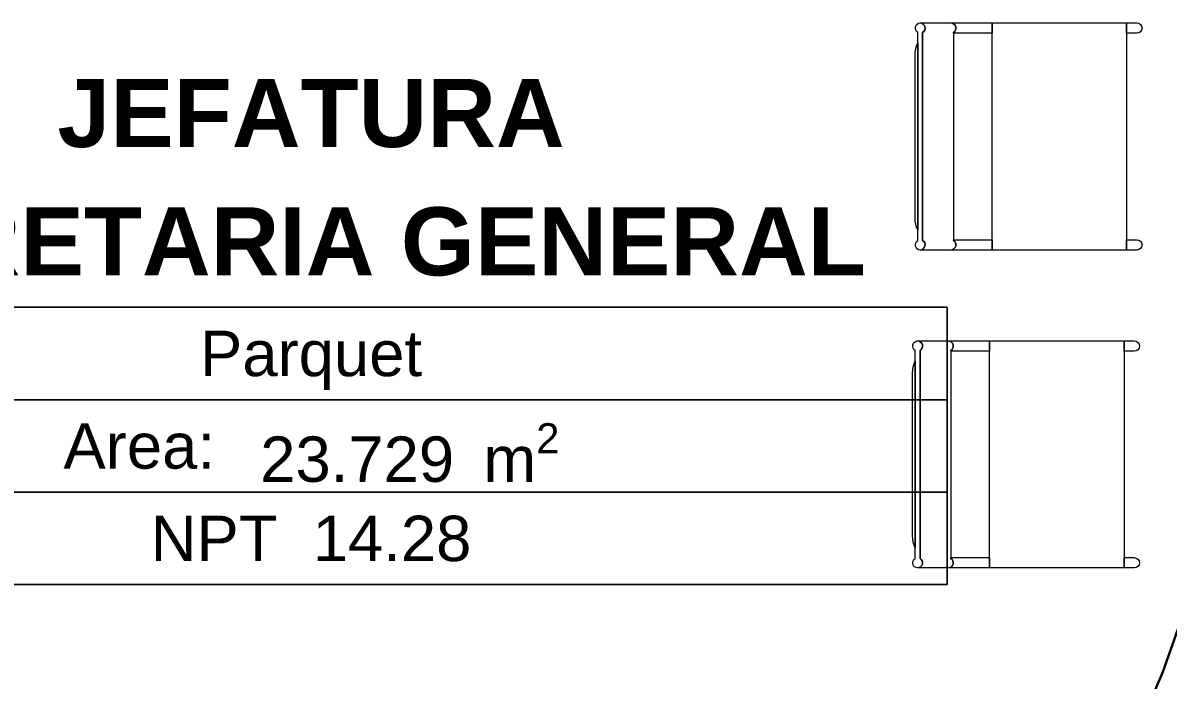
# Model space of a CAD drawing. Header units: inches. Extents: x -19 to 5698, y -728 to 92.
# Drawn here: x 324.501 to 327.024, y 37.327 to 38.774 of the extents above; entities that cross this region are included whole.
import ezdxf

# ---------------------------------------------------------------- set-up
doc = ezdxf.new("R2010")
doc.units = ezdxf.units.IN
doc.header["$MEASUREMENT"] = 0
doc.linetypes.add('HIDDEN', pattern=[0.375, 0.25, -0.125])
doc.layers.add('00 conduct tomacorr', color=120, linetype='HIDDEN', lineweight=30)
doc.layers.add('02 _ ARQ _ ALB _ Mobiliario', color=7, linetype='Continuous')
doc.layers.add('02 _ ARQ _ ZON _ Espacio.3D', color=7, linetype='Continuous')
doc.styles.add('Estilo_Generado_1', font='swisseb.ttf')
doc.styles.add('Estilo_Generado_7', font='swisse.ttf')

msp = doc.modelspace()

# ---------------------------------------------------------------- linework, layer by layer
at = {"layer": '00 conduct tomacorr'}
msp.add_arc((322.2421, 39.2058, -0.0007), 5.1195, 296.2361, 352.9564, dxfattribs=at)
at = {"layer": '02 _ ARQ _ ALB _ Mobiliario', "color": 175, "linetype": 'Continuous', "lineweight": 13, "flags": 128}
for points in [[(326.4721, 38.753, -0.726065), (326.4775, 38.7742, -0.726065), (326.4829, 38.753), (326.4829, 38.2954, -0.726065), (326.4775, 38.2742, -0.726065), (326.4721, 38.2954)], [(326.4829, 38.753, 0.726065), (326.4775, 38.7742), (326.5453, 38.7742, -0.726065), (326.5507, 38.753), (326.5507, 38.2954, -0.726065), (326.5453, 38.2742), (326.4775, 38.2742, 0.726065), (326.4829, 38.2954)], [(326.5453, 38.7742), (326.636, 38.7742), (326.636, 38.7515), (326.5507, 38.7515), (326.5507, 38.753, 0.726065)], [(326.9321, 38.7515), (326.9321, 38.7742), (326.9548, 38.7742, -1), (326.9548, 38.7515)], [(326.4721, 38.7301), (326.4721, 38.3182, -0.111387), (326.4661, 38.3448), (326.4661, 38.7036, -0.111387)], [(326.5453, 38.2742, 0.726065), (326.5507, 38.2954), (326.5507, 38.2969), (326.636, 38.2969), (326.636, 38.2742)], [(326.9321, 38.2742), (326.9321, 38.2969), (326.9548, 38.2969, -1), (326.9548, 38.2742)], [(326.4665, 38.0531, -0.726065), (326.4718, 38.0743, -0.726065), (326.4772, 38.0531), (326.4772, 37.5955, -0.726065), (326.4718, 37.5743, -0.726065), (326.4665, 37.5955)], [(326.4772, 38.0531, 0.726065), (326.4718, 38.0743), (326.5396, 38.0743, -0.726065), (326.545, 38.0531), (326.545, 37.5955, -0.726065), (326.5396, 37.5743), (326.4718, 37.5743, 0.726065), (326.4772, 37.5955)], [(326.5396, 38.0743), (326.6303, 38.0743), (326.6303, 38.0515), (326.545, 38.0515), (326.545, 38.0531, 0.726065)], [(326.9265, 38.0515), (326.9265, 38.0743), (326.9491, 38.0743, -1), (326.9491, 38.0515)], [(326.4665, 38.0302), (326.4665, 37.6183, -0.111387), (326.4605, 37.6449), (326.4605, 38.0036, -0.111387)], [(326.5396, 37.5743, 0.726065), (326.545, 37.5955), (326.545, 37.597), (326.6303, 37.597), (326.6303, 37.5743)], [(326.9265, 37.5743), (326.9265, 37.597), (326.9491, 37.597, -1), (326.9491, 37.5743)]]:
    msp.add_lwpolyline(points, format="xyb", close=True, dxfattribs=at)
for points in [[(326.9321, 38.2742), (326.636, 38.2742), (326.636, 38.2969), (326.636, 38.7515), (326.636, 38.7742), (326.9321, 38.7742), (326.9321, 38.7515), (326.9321, 38.2969)], [(326.9265, 37.5743), (326.6303, 37.5743), (326.6303, 37.597), (326.6303, 38.0515), (326.6303, 38.0743), (326.9265, 38.0743), (326.9265, 38.0515), (326.9265, 37.597)]]:
    msp.add_lwpolyline(points, close=True, dxfattribs=at)
at = {"layer": '02 _ ARQ _ ZON _ Espacio.3D', "color": 251, "linetype": 'Continuous', "lineweight": 13}
for p, q in [((326.537, 38.1484), (323.7338, 38.1484)), ((323.7338, 38.1484), (326.537, 38.1484)), ((326.537, 37.5377), (326.537, 38.1484)), ((326.537, 38.1484), (326.537, 37.9448)), ((326.537, 37.9448), (323.7338, 37.9448)), ((323.7338, 37.9448), (326.537, 37.9448)), ((326.537, 37.9448), (326.537, 37.7412)), ((326.537, 37.7412), (323.7338, 37.7412)), ((323.7338, 37.7412), (326.537, 37.7412)), ((326.537, 37.7412), (326.537, 37.5377)), ((323.7338, 37.5377), (326.537, 37.5377)), ((326.537, 37.5377), (323.7338, 37.5377))]:
    msp.add_line(p, q, dxfattribs=at)

# ---------------------------------------------------------------- texts
at = {"layer": '02 _ ARQ _ ZON _ Espacio.3D', "color": 251, "lineweight": 25, "attachment_point": 2}
for s, insert, char_height, style in [('\\A1;{\\pqc;\\pt0;\\fSwis721 Ex BT|b1|i0|c0|p34;JEFATURA}', (325.1354, 38.6509), 0.15, 'Estilo_Generado_1'), ('\\A1;{\\pqc;\\pt0;\\fSwis721 Ex BT|b1|i0|c0|p34;SECRETARIA GENERAL}', (325.1354, 38.3683), 0.15, 'Estilo_Generado_1'), ('\\A1;{\\pqc;\\pt0;\\fSwis721 Ex BT|b0|i0|c238|p34;Parquet}', (325.1354, 38.0966), 0.1, 'Estilo_Generado_7'), ('\\A1;{\\pqc;\\pt0;\\fSwis721 Ex BT|b0|i0|c238|p34;Area: }', (324.7569, 37.893), 0.1, 'Estilo_Generado_7'), ('\\A1;{\\pqc;\\pt0,0.3;\\fSwis721 Ex BT|b0|i0|c238|p34;23.729\\fSwis721 Ex BT|b0|i0|c238|p34;\\A1{\\H.66x;\\S^  ;}\\fSwis721 Ex BT|b0|i0|c238|p34; m\\fSwis721 Ex BT|b0|i0|c238|p34;\\A1{\\H.66x;\\S2^  ;}}', (325.353, 37.893), 0.1, 'Estilo_Generado_7'), ('\\A1;{\\pqc;\\pt0;\\fSwis721 Ex BT|b0|i0|c238|p34;NPT  14.28}', (325.1354, 37.6894), 0.1, 'Estilo_Generado_7')]:
    msp.add_mtext(s, dxfattribs=dict(at, insert=insert, char_height=char_height, style=style))

doc.saveas('drawing.dxf')
